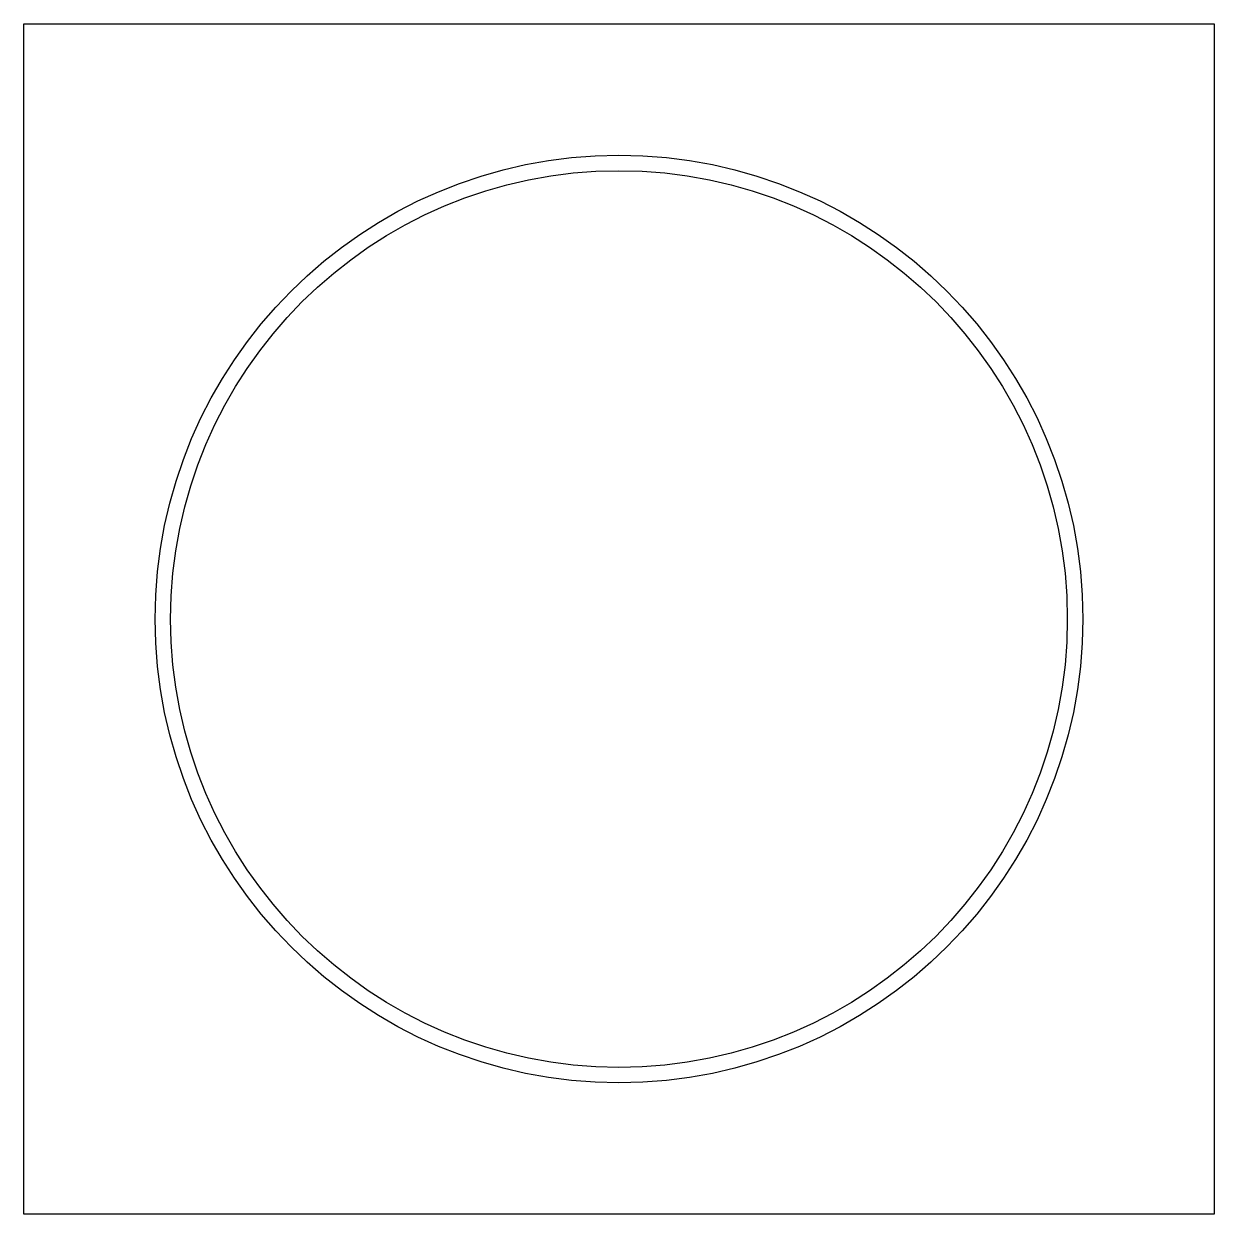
# Model space of a CAD drawing. Header units: millimetres. Extents: x -2999.93 to -2999.545, y 2861.116 to 2861.501.
import ezdxf

# ---------------------------------------------------------------- set-up
doc = ezdxf.new("R2010")
doc.units = ezdxf.units.MM
doc.header["$LTSCALE"] = 10
doc.layers.add('cozinha_diversos', color=2, linetype='Continuous')

msp = doc.modelspace()

# ---------------------------------------------------------------- linework, layer by layer
at = {"layer": 'cozinha_diversos'}
msp.add_lwpolyline([(-2999.54452, 2861.11582), (-2999.92952, 2861.11582), (-2999.92952, 2861.50082), (-2999.54452, 2861.50082)], close=True, dxfattribs=at)
msp.add_circle((-2999.73702, 2861.30832), 0.15, dxfattribs=at)
at = {"layer": 'cozinha_diversos', "color": 1}
msp.add_circle((-2999.73702, 2861.30832), 0.145, dxfattribs=at)

doc.saveas('drawing.dxf')
